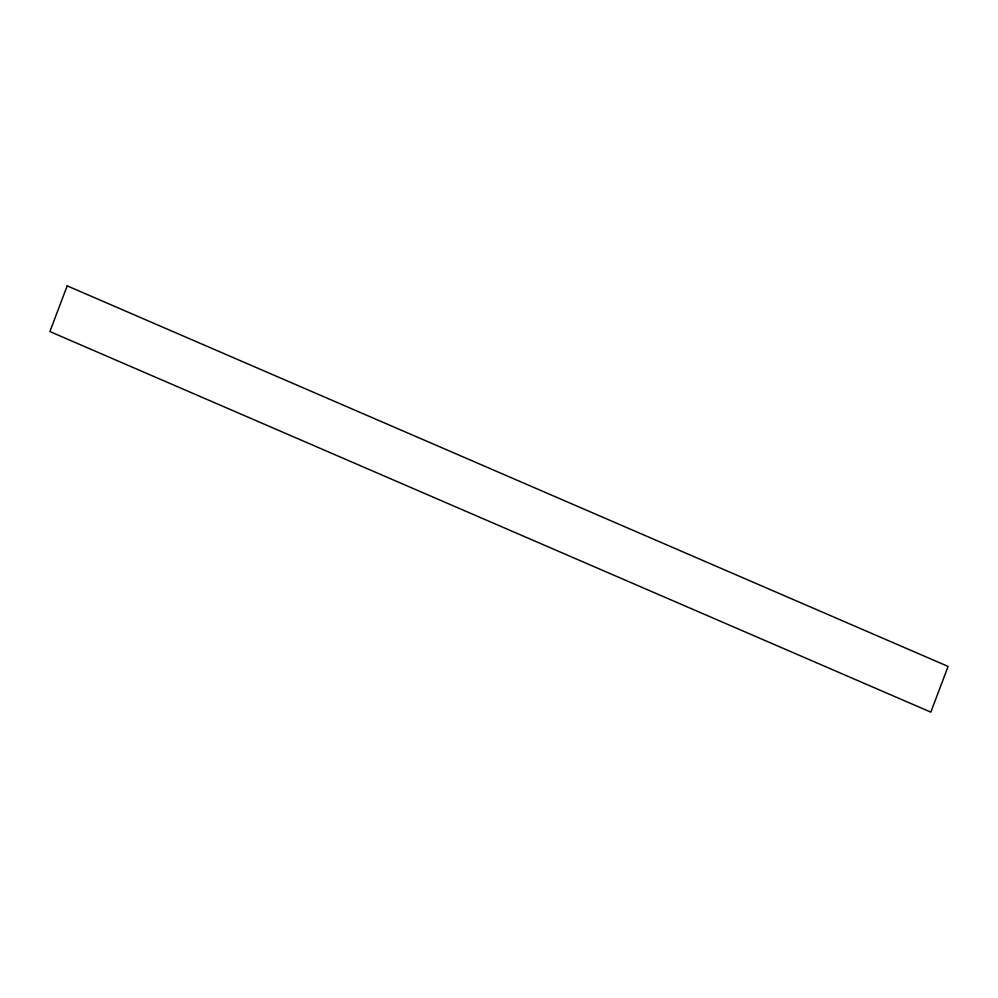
<?xml version="1.0" encoding="UTF-8"?>
<svg xmlns="http://www.w3.org/2000/svg" width="998" height="998" viewBox="0 0 998 998"><rect width="100%" height="100%" fill="white"/><g stroke="black" fill="none" stroke-linecap="round" stroke-linejoin="round"><path stroke-width="1.5" d="M67.178 285.865L49.9 331.573L930.822 712.135L948.1 666.427L67.178 285.865"/></g></svg>
